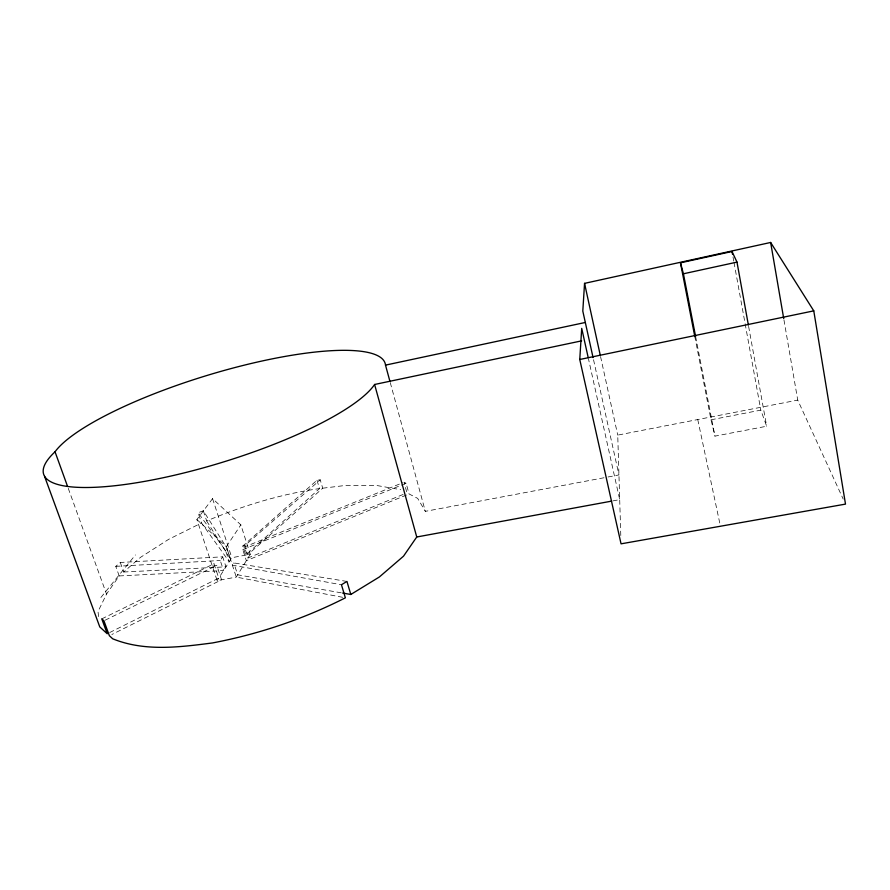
<?xml version="1.0" encoding="UTF-8"?>
<svg xmlns="http://www.w3.org/2000/svg" width="890" height="890" viewBox="0 0 890 890"><rect width="100%" height="100%" fill="white"/><g stroke="black" fill="none" stroke-linecap="round" stroke-linejoin="round"><path stroke-width="0.67" stroke-dasharray="4.45 3.34" d="M119.193 575.941L115.767 566.34L120.295 562.469L222.678 556.817L220.264 560.489L223.579 570.568L119.193 575.941L106.522 594.097L98 611.564L98.968 619.918M250.279 554.27L236.284 577.098L217.138 580.603L196.89 519.538L212.577 498.645L240.845 524.844L250.279 554.27L231.823 557.707L217.138 580.603M346.933 581.437L233.803 562.914L232.39 565.161L341.449 584.752M406.507 495.018L246.352 560.678L242.792 549.631L244.483 546.961L402.736 482.736M225.582 550.587L227.061 548.34L203.321 510.749L198.159 512.762L201.529 522.964L229.231 561.757L225.582 550.587L198.159 512.762M342.628 597.301L236.284 577.098L226.36 546.683L240.845 524.844M109.715 632.523L218.751 578.088L214.001 563.737L212.365 566.196L216.804 565.373L221.566 579.79L111.851 634.503M100.893 597.479L135.425 554.926M316.996 480.233L319.488 488.588L245.751 555.115L242.814 546.015L316.996 480.233L320.244 479.832L322.725 488.198L247.743 554.748L244.817 545.637L320.244 479.832M120.295 562.469L123.688 572.014L140.52 557.34L168.599 539.373L201.529 522.964M101.794 618.873L214.001 563.737M105.165 620.174L216.804 565.373M403.114 494.462L248.021 557.963L244.483 546.961M242.792 549.631L406.118 483.259L409.066 493.961L417.688 498.378L425.32 511.349L606.68 477.251M203.321 510.749L206.669 520.939C242.803 505.776 280.639 494.106 319.488 488.588M620.797 535.546L617.738 435.11L797.74 400.111L843.197 499.101M710.999 419.802L760.817 410.134L766.657 426.243L714.959 436.133L710.999 419.802L694.801 336.531M608.037 476.984L618.951 474.937L593.352 358.893M242.814 546.015L244.817 545.637M612.899 500.892L619.707 499.635L588.557 359.193M322.725 488.198L345.665 485.428L376.081 485.384L400.689 489.678M115.767 566.34L220.264 560.489M123.688 572.014L225.971 566.841L222.678 556.817M341.271 592.818L237.686 574.818L233.803 562.914M406.118 483.259L404.027 482.213L406.964 492.893M196.89 519.538L226.36 546.683M206.669 520.939L230.699 559.476L227.061 548.34M68.263 488.354L106.522 594.097M212.577 498.645L231.823 557.707M390.254 382.567L425.32 511.349M600.55 356.534L617.738 435.11M697.749 419.557L720.444 526.246M695.613 336.542L714.959 436.133M748.612 326.396L766.657 426.243M733.004 256.965L733.749 261.07M734.005 262.439L760.817 410.134M783.957 319.933L797.74 400.111"/><path stroke-width="1.33" d="M593.052 357.546L582.805 311.088L584.552 283.365L770.64 242.469L813.772 310.866L845.5 504.107L621.053 543.835L579.757 359.482L581.715 328.377L588.257 357.847M611.53 501.148L416.743 536.993L403.526 556.172L379.363 576.976L350.816 594.476L342.639 593.052M694.801 336.531L680.472 262.828L732.014 251.503L736.987 262.116L748.368 325.028M680.472 262.828L683.42 273.786L736.987 262.116M67.317 485.74L55.035 451.797A174.607 40.506 -17 0 1 234.793 367.581A174.607 40.506 -17 0 1 385.503 365.123L585.32 322.469M55.035 451.797A174.974 41.274 -17.1 0 0 161.724 478.052A174.974 41.274 -17.1 0 0 374.601 384.48L581.66 340.859M579.757 359.482L813.772 310.866M44.578 476.406L99.769 626.905L107.234 633.758L101.794 618.873L103.919 620.786L109.381 635.738L112.707 638.798C144.48 651.758 179.413 647.23 212.476 642.947C258.645 634.169 303.445 619.117 345.365 597.824L341.449 584.752L346.933 581.437L350.816 594.476M374.601 384.48L416.743 536.993M385.503 365.123L389.887 381.22M584.552 283.365L600.249 355.177M683.42 273.786L695.613 336.542M732.014 251.503L732.515 254.24M770.64 242.469L783.723 318.576"/></g></svg>
